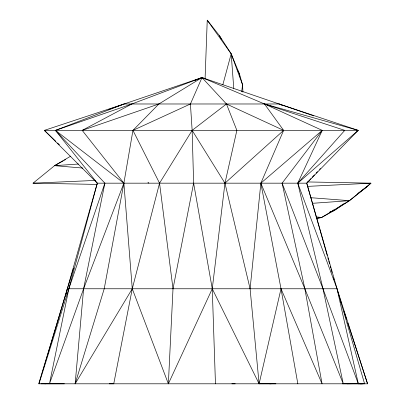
<?xml version="1.0" encoding="UTF-8"?>
<svg xmlns="http://www.w3.org/2000/svg" width="404" height="404" viewBox="0 0 404 404"><rect width="100%" height="100%" fill="white"/><g stroke="black" fill="none" stroke-linecap="round" stroke-linejoin="round"><path stroke-width="0.61" d="M205.075 78.831L207.247 20.2L219.503 35.739L231.184 53.823L239.415 73.846L242.552 84.754L242.935 92.132M203.667 78.447L202 77.578L124.129 103.98L44.364 130.376L97.303 183.174L306.727 183.174L358.181 130.376L264.504 103.98L283.628 130.376L260.858 183.174L304.853 288.764L343.269 383.8L322.973 288.764L297.768 183.174L322.246 130.376L264.504 103.98L202 77.578L158.878 103.98L132.941 130.376L123.882 183.174L132.27 288.764L168.362 383.8L173.008 288.764L193.622 183.174L192.147 130.376L190.425 103.98L202 77.578L313.671 115.847M215.463 383.8L212.262 288.764L224.952 183.174L283.628 130.376L226.457 103.98L192.147 130.376L159.545 183.174L132.27 288.764L75.149 383.8L83.608 288.764L104.878 183.174L55.449 130.376L124.129 103.98L279.139 103.98L358.181 130.376L297.768 183.174L337.037 288.764L367.564 383.8L38.718 383.8L73.584 268.251M271.21 383.79L259.105 383.8L250.091 288.764L260.858 183.174L322.246 130.376L282.108 183.174L304.853 288.764L322.059 383.8L281.012 288.764L260.858 183.174M241.723 91.637L242.552 84.754L231.184 53.823L207.247 20.2M132.27 288.764L113.741 383.8L109.257 383.795M250.091 288.764L224.952 183.174L236.87 130.376L226.457 103.98L202 77.578L131.85 103.98L55.449 130.376L97.303 183.174L68.847 288.764L38.991 383.8L67.322 288.764L97.303 183.174M65.579 296.122L67.322 288.764L337.037 288.764L364.585 383.8L360.211 383.608M222.821 84.83L231.184 53.823L233.764 88.365M75.149 383.8L104.222 288.764L123.882 183.174L82.189 130.376L131.85 103.98M104.878 183.174L68.847 288.764L49.48 383.8L83.608 288.764L123.882 183.174L55.449 130.376M168.362 383.8L212.262 288.764L193.622 183.174M297.768 183.174L344.753 130.376L264.504 103.98M327.169 255.389L306.727 183.174L311.009 178.583M312.292 177.204L314.433 174.907M316.145 173.074L317.428 171.695M319.569 169.397L320.423 168.483M316.802 218.736L321.64 217.473L334.487 210.338L349.43 200.677L366.766 186.931L370.948 183.174L307.464 181.936M97.167 184.421L33.052 183.174L54.57 165.665L70.705 156.171M343.567 203.757L334.487 210.338L329.305 212.494M357.686 193.511L366.766 186.931M200.939 78.255L202 77.578L194.975 80.381M316.66 218.008L321.64 217.473L349.43 200.677L370.948 183.174L307.495 186.385M82.86 168.074L54.57 165.665L63.271 160.837M64.362 160.237L65.448 159.631M190.425 103.98L132.941 130.376L159.545 183.174L173.008 288.764M108.151 109.681L124.129 103.98M329.78 212.019L334.487 210.338L333.275 210.014M82.189 130.376L158.878 103.98M282.108 183.174L322.973 288.764L358.328 383.8L363.125 383.8L342.506 383.8M312.317 203.323L349.43 200.677L310.53 197.682M54.57 165.665L78.467 164.029M33.052 183.174L95.354 180.426M347.001 383.8L358.328 383.603M44.814 383.8L64.413 383.8M358.181 130.376L44.364 130.376L55.762 141.284M40.834 383.8L45.602 383.795M269.609 383.795L275.871 383.8M231.861 383.795L235.214 383.8M360.176 383.795L361.792 383.8M316.024 216.908L321.64 217.473M279.139 103.98L283.169 105.722M57.59 143.031L59.413 144.773M147.935 182.229L148.808 183.123M192.147 130.376L224.952 183.174M219.503 35.739L221.523 39.607M237.108 69.427L239.415 73.846L239.825 76.962M212.262 288.764L259.105 383.8L281.012 288.764L297.834 383.8M340.314 300.121L341.284 303.111M344.011 311.479L346.541 319.251M347.708 322.836L367.564 383.8M306.727 183.174L337.037 288.764L358.328 383.8M327.856 257.818L328.371 259.636M328.715 260.853L329.573 263.883M330.26 266.312L330.775 268.135M331.118 269.347L331.977 272.382M333.522 277.841L334.037 279.664M239.415 73.846L239.516 75.725"/></g></svg>
